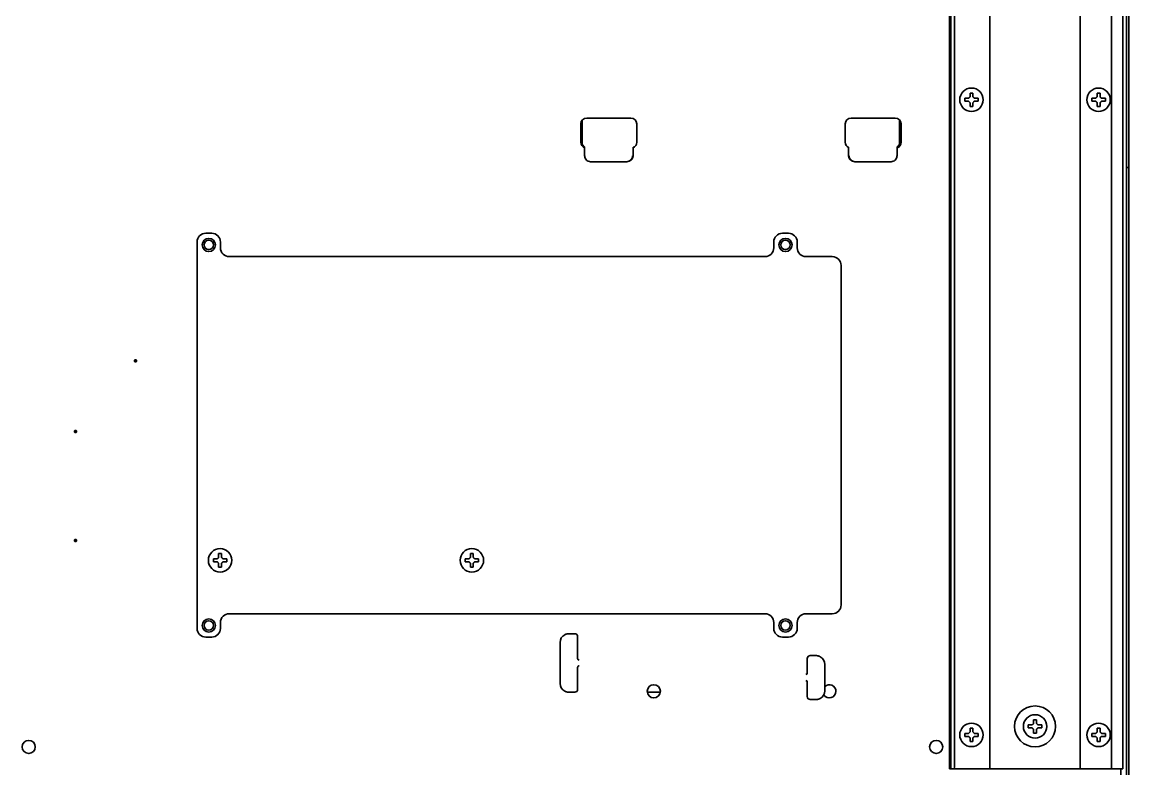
# Model space of a CAD drawing. Extents: x 53 to 4125, y 6244 to 9910.
# Drawn here: x 2587 to 2965.1, y 9189.9 to 9445 of the extents above; entities that cross this region are included whole.
import ezdxf

# ---------------------------------------------------------------- set-up
doc = ezdxf.new("R2010")
doc.units = 0
doc.header["$LTSCALE"] = 5
doc.layers.add('1', color=7, linetype='CONTINUOUS', true_color=0xffffff)

msp = doc.modelspace()

# ---------------------------------------------------------------- linework, layer by layer
at = {"layer": '1', "color": 7, "linetype": 'Continuous', "lineweight": 35}
for p, q in [((2964.28, 9738.34), (2964.28, 9098.49)), ((2965.08, 9397.39), (2965.08, 9738.29)), ((2903.85, 9647.09), (2903.85, 9189.89)), ((2904.31, 9645.09), (2904.31, 9191.89)), ((2905.5, 9645.09), (2905.5, 9191.89)), ((2917.58, 9189.89), (2917.58, 9647.09)), ((2948.48, 9189.89), (2948.48, 9647.09)), ((2959.11, 9647.09), (2959.11, 9189.89)), ((2963.05, 9189.89), (2963.05, 9647.09)), ((2909.01, 9418.49), (2909.01, 9418.99)), ((2909.01, 9417.99), (2909.01, 9418.49)), ((2913.61, 9418.99), (2913.61, 9418.49)), ((2913.61, 9418.49), (2913.61, 9417.99)), ((2952.44, 9418.49), (2952.44, 9418.99)), ((2952.44, 9417.99), (2952.44, 9418.49)), ((2957.04, 9418.99), (2957.04, 9418.49)), ((2957.04, 9418.49), (2957.04, 9417.99)), ((2777.88, 9403.95), (2777.88, 9410.25)), ((2778.28, 9411.45), (2778.28, 9403.22)), ((2779.88, 9412.25), (2794.98, 9412.25)), ((2796.98, 9410.25), (2796.98, 9403.95)), ((2868.18, 9403.95), (2868.18, 9410.25)), ((2870.18, 9412.25), (2885.28, 9412.25)), ((2886.77, 9403.22), (2886.77, 9411.58)), ((2887.28, 9410.25), (2887.28, 9403.95)), ((2778.28, 9403.22), (2779.15, 9402.35)), ((2796.3, 9402.45), (2795.79, 9402.35)), ((2869.26, 9402.35), (2868.88, 9402.42)), ((2886.77, 9403.22), (2885.9, 9402.35)), ((2779.16, 9401.85), (2779.16, 9400.86)), ((2779.17, 9399.98), (2779.17, 9399.38)), ((2779.39, 9398.47), (2779.41, 9398.43)), ((2795.7, 9399.38), (2795.73, 9399.98)), ((2795.74, 9401.85), (2795.74, 9400.86)), ((2869.31, 9400.86), (2869.31, 9401.85)), ((2869.32, 9399.98), (2869.35, 9399.38)), ((2885.64, 9398.43), (2885.66, 9398.47)), ((2885.88, 9399.38), (2885.88, 9399.98)), ((2885.89, 9400.86), (2885.89, 9401.85)), ((2781.2, 9397.32), (2793.56, 9397.32)), ((2794.3, 9397.47), (2794.35, 9397.49)), ((2870.7, 9397.49), (2870.75, 9397.47)), ((2871.49, 9397.32), (2883.85, 9397.32)), ((2965.08, 9395.39), (2964.28, 9395.39)), ((2964.28, 9395.39), (2965.08, 9395.39)), ((2965.08, 9397.39), (2965.08, 9395.39)), ((2965.08, 9395.39), (2965.08, 9393.39)), ((2965.08, 9081.49), (2965.08, 9393.39)), ((2651.78, 9372.89), (2649.78, 9372.89)), ((2848.78, 9372.89), (2846.78, 9372.89)), ((2646.78, 9237.89), (2646.78, 9369.89)), ((2654.78, 9367.89), (2654.78, 9369.89)), ((2843.78, 9369.89), (2843.78, 9367.89)), ((2851.78, 9367.89), (2851.78, 9369.89)), ((2840.78, 9364.89), (2657.78, 9364.89)), ((2863.78, 9364.89), (2854.78, 9364.89)), ((2866.78, 9245.89), (2866.78, 9361.89)), ((2652.35, 9261.14), (2652.35, 9261.64)), ((2652.35, 9260.64), (2652.35, 9261.14)), ((2656.95, 9261.64), (2656.95, 9261.14)), ((2656.95, 9261.14), (2656.95, 9260.64)), ((2738.35, 9261.14), (2738.35, 9261.64)), ((2738.35, 9260.64), (2738.35, 9261.14)), ((2742.95, 9261.64), (2742.95, 9261.14)), ((2742.95, 9261.14), (2742.95, 9260.64)), ((2654.78, 9237.89), (2654.78, 9239.89)), ((2657.78, 9242.89), (2840.78, 9242.89)), ((2843.78, 9239.89), (2843.78, 9237.89)), ((2851.78, 9237.89), (2851.78, 9239.89)), ((2854.78, 9242.89), (2863.78, 9242.89)), ((2774.28, 9236.08), (2773.78, 9236.08)), ((2774.28, 9236.08), (2775.78, 9236.08)), ((2649.78, 9234.89), (2651.78, 9234.89)), ((2770.78, 9219.08), (2770.78, 9233.08)), ((2776.78, 9235.08), (2776.78, 9227.58)), ((2846.78, 9234.89), (2848.78, 9234.89)), ((2856.21, 9228.58), (2857.71, 9228.58)), ((2858.21, 9228.58), (2857.71, 9228.58)), ((2776.78, 9224.58), (2776.78, 9217.08)), ((2855.21, 9222.44), (2855.21, 9227.58)), ((2861.21, 9225.58), (2861.21, 9216.58)), ((2855.21, 9214.58), (2855.21, 9219.73)), ((2773.78, 9216.08), (2774.28, 9216.08)), ((2775.78, 9216.08), (2774.28, 9216.08)), ((2800.55, 9216.08), (2805, 9216.08)), ((2857.71, 9213.58), (2856.21, 9213.58)), ((2857.71, 9213.58), (2858.21, 9213.58)), ((2909.01, 9201.49), (2909.01, 9201.99)), ((2913.61, 9201.99), (2913.61, 9201.49)), ((2930.73, 9204.39), (2930.73, 9204.89)), ((2930.73, 9203.89), (2930.73, 9204.39)), ((2935.33, 9204.89), (2935.33, 9204.39)), ((2935.33, 9204.39), (2935.33, 9203.89)), ((2952.44, 9201.49), (2952.44, 9201.99)), ((2957.04, 9201.99), (2957.04, 9201.49)), ((2909.01, 9200.99), (2909.01, 9201.49)), ((2913.61, 9201.49), (2913.61, 9200.99)), ((2952.44, 9200.99), (2952.44, 9201.49)), ((2957.04, 9201.49), (2957.04, 9200.99)), ((2903.86, 9189.89), (2903.85, 9189.89)), ((2903.86, 9189.89), (2904.17, 9189.89)), ((2905.36, 9189.89), (2904.17, 9189.89)), ((2906.05, 9189.89), (2905.36, 9189.89)), ((2916.58, 9189.89), (2906.05, 9189.89)), ((2917.58, 9189.89), (2916.58, 9189.89)), ((2919.78, 9189.89), (2917.58, 9189.89)), ((2946.28, 9189.89), (2919.78, 9189.89)), ((2948.48, 9189.89), (2946.28, 9189.89)), ((2949.48, 9189.89), (2948.48, 9189.89)), ((2959.11, 9189.89), (2949.48, 9189.89)), ((2959.29, 9189.89), (2959.11, 9189.89)), ((2959.29, 9189.89), (2962.83, 9189.89)), ((2962.28, 9098.19), (2962.28, 9189.89)), ((2963.05, 9189.89), (2962.83, 9189.89))]:
    msp.add_line(p, q, dxfattribs=at)
for centre, radius in [((2911.31, 9418.49), 4), ((2954.74, 9418.49), 4), ((2650.78, 9368.89), 2.25), ((2650.78, 9368.89), 1.6), ((2847.78, 9368.89), 2.25), ((2847.78, 9368.89), 1.6), ((2654.65, 9261.14), 4), ((2740.65, 9261.14), 4), ((2650.78, 9238.89), 2.25), ((2650.78, 9238.89), 1.6), ((2847.78, 9238.89), 2.25), ((2847.78, 9238.89), 1.6), ((2802.78, 9216.39), 2.25), ((2933.03, 9204.39), 7), ((2933.03, 9204.39), 4), ((2911.31, 9201.49), 4), ((2954.74, 9201.49), 4), ((2589.28, 9197.39), 2.25), ((2899.28, 9197.39), 2.25)]:
    msp.add_circle(centre, radius, dxfattribs=at)
for centre, radius, start, end in [((2779.88, 9410.25), 2, 90, 180), ((2794.98, 9410.25), 2, 0, 90), ((2870.18, 9410.25), 2, 90, 180), ((2885.28, 9410.25), 2, 0, 90), ((2779.88, 9403.95), 2, 180, 249.0863), ((2794.98, 9403.95), 2, 292.7981, 0), ((2870.18, 9403.95), 2, 180, 243.9703), ((2885.28, 9403.95), 2, 287.8678, 0), ((2649.78, 9369.89), 3, 90, 180), ((2651.78, 9369.89), 3, 0, 90), ((2846.78, 9369.89), 3, 90, 180), ((2848.78, 9369.89), 3, 0, 90), ((2657.78, 9367.89), 3, 180, 270), ((2840.78, 9367.89), 3, 270, 0), ((2854.78, 9367.89), 3, 180, 270), ((2863.78, 9361.89), 3, 0, 90), ((2863.78, 9245.89), 3, 270, 0), ((2657.78, 9239.89), 3, 90, 180), ((2840.78, 9239.89), 3, 0, 90), ((2854.78, 9239.89), 3, 90, 180), ((2649.78, 9237.89), 3, 180, 270), ((2651.78, 9237.89), 3, 270, 0), ((2775.78, 9235.08), 1, 0, 90), ((2846.78, 9237.89), 3, 180, 270), ((2848.78, 9237.89), 3, 270, 0), ((2773.78, 9233.08), 3, 118.4197, 180), ((2856.21, 9227.58), 1, 90, 180), ((2858.21, 9225.58), 3, 0, 61.5803), ((2777.28, 9227.58), 0.5, 180, 232.4484), ((2777.28, 9224.58), 0.5, 127.5516, 180), ((2777.28, 9227.58), 0.5, 232.4484, 270), ((2777.28, 9224.58), 0.5, 90, 127.5516), ((2854.71, 9222.58), 0.5, 270, 0), ((2773.78, 9219.08), 3, 180, 241.5803), ((2775.78, 9217.08), 1, 270, 0), ((2854.71, 9219.58), 0.5, 0, 90), ((2862.78, 9216.39), 2.25, 0, 134.1731), ((2856.21, 9214.58), 1, 180, 270), ((2858.21, 9216.58), 3, 298.4197, 0), ((2862.78, 9216.39), 2.25, 212.0794, 0)]:
    msp.add_arc(centre, radius, start, end, dxfattribs=at)
for centre, major_axis, ratio, start_param, end_param in [((2779.15, 9401.85), (0, -0.5), 0.017455, 1.570796, 3.124139), ((2795.79, 9401.85), (0, -0.5), 0.087489, 3.159046, 4.712389), ((2869.26, 9401.85), (0, -0.5), 0.087489, 1.570796, 3.124139), ((2885.9, 9401.85), (0, -0.5), 0.017455, 3.159046, 4.712389), ((2779.2, 9400.86), (0, -2), 0.017455, 4.712389, 5.168912), ((2781.17, 9399.38), (0.49, -1.98), 0.980177, 4.473906, 4.937741), ((2781.2, 9399.32), (0.89, -1.79), 0.999619, 4.248559, 5.819964), ((2793.56, 9399.32), (-1.86, -0.74), 0.997787, 1.189503, 2.763341), ((2793.69, 9399.38), (-1.25, -1.65), 0.952765, 1.007301, 2.199828), ((2795.57, 9400.86), (0, -2), 0.087489, 1.114274, 1.570796), ((2869.48, 9400.86), (0, -2), 0.087489, 4.712389, 5.168912), ((2871.36, 9399.38), (1.25, -1.65), 0.952765, 4.083357, 5.275884), ((2871.49, 9399.32), (1.86, -0.74), 0.997787, 3.519844, 5.093682), ((2883.85, 9399.32), (-0.89, -1.79), 0.999619, 0.463221, 2.034627), ((2883.88, 9399.38), (-0.49, -1.98), 0.980177, 1.345444, 1.809279), ((2885.85, 9400.86), (0, -2), 0.017455, 1.114274, 1.570796), ((2904.17, 9191.89), (0, -2), 0.069756, 0, 1.570796), ((2905.36, 9191.89), (0, 2), 0.069756, 3.141593, 4.712389)]:
    msp.add_ellipse(centre, major_axis=major_axis, ratio=ratio, start_param=start_param, end_param=end_param, dxfattribs=at)
for points, knots in [([(2909.01, 9418.99), (2909.22, 9418.99), (2909.43, 9418.99), (2909.75, 9418.99), (2909.86, 9418.99), (2910.08, 9418.99), (2910.2, 9418.99), (2910.31, 9418.99)], [0, 0, 0, 0, 0.5, 0.5, 0.75, 0.75, 1, 1, 1, 1]), ([(2910.81, 9416.19), (2910.81, 9416.4), (2910.81, 9416.61), (2910.81, 9416.93), (2910.81, 9417.04), (2910.81, 9417.26), (2910.81, 9417.38), (2910.81, 9417.49)], [0, 0, 0, 0, 0.5, 0.5, 0.75, 0.75, 1, 1, 1, 1]), ([(2911.81, 9420.79), (2911.81, 9420.59), (2911.81, 9420.38), (2911.81, 9420.06), (2911.81, 9419.95), (2911.81, 9419.72), (2911.81, 9419.61), (2911.81, 9419.49)], [0, 0, 0, 0, 0.5, 0.5, 0.75, 0.75, 1, 1, 1, 1]), ([(2913.61, 9417.99), (2913.41, 9417.99), (2913.2, 9417.99), (2912.88, 9417.99), (2912.77, 9417.99), (2912.54, 9417.99), (2912.43, 9417.99), (2912.31, 9417.99)], [0, 0, 0, 0, 0.5, 0.5, 0.75, 0.75, 1, 1, 1, 1]), ([(2952.44, 9418.99), (2952.64, 9418.99), (2952.85, 9418.99), (2953.18, 9418.99), (2953.29, 9418.99), (2953.51, 9418.99), (2953.62, 9418.99), (2953.74, 9418.99)], [0, 0, 0, 0, 0.5, 0.5, 0.75, 0.75, 1, 1, 1, 1]), ([(2954.24, 9416.19), (2954.24, 9416.4), (2954.24, 9416.61), (2954.24, 9416.93), (2954.24, 9417.04), (2954.24, 9417.26), (2954.24, 9417.38), (2954.24, 9417.49)], [0, 0, 0, 0, 0.5, 0.5, 0.75, 0.75, 1, 1, 1, 1]), ([(2955.24, 9420.79), (2955.24, 9420.59), (2955.24, 9420.38), (2955.24, 9420.06), (2955.24, 9419.95), (2955.24, 9419.72), (2955.24, 9419.61), (2955.24, 9419.49)], [0, 0, 0, 0, 0.5, 0.5, 0.75, 0.75, 1, 1, 1, 1]), ([(2957.04, 9417.99), (2956.83, 9417.99), (2956.62, 9417.99), (2956.3, 9417.99), (2956.19, 9417.99), (2955.97, 9417.99), (2955.85, 9417.99), (2955.74, 9417.99)], [0, 0, 0, 0, 0.5, 0.5, 0.75, 0.75, 1, 1, 1, 1]), ([(2655.15, 9263.44), (2655.15, 9263.24), (2655.15, 9263.03), (2655.15, 9262.7), (2655.15, 9262.59), (2655.15, 9262.37), (2655.15, 9262.26), (2655.15, 9262.14)], [0, 0, 0, 0, 0.5, 0.5, 0.75, 0.75, 1, 1, 1, 1]), ([(2741.15, 9263.44), (2741.15, 9263.24), (2741.15, 9263.03), (2741.15, 9262.7), (2741.15, 9262.59), (2741.15, 9262.37), (2741.15, 9262.26), (2741.15, 9262.14)], [0, 0, 0, 0, 0.5, 0.5, 0.75, 0.75, 1, 1, 1, 1]), ([(2652.35, 9261.64), (2652.55, 9261.64), (2652.76, 9261.64), (2653.09, 9261.64), (2653.2, 9261.64), (2653.42, 9261.64), (2653.53, 9261.64), (2653.65, 9261.64)], [0, 0, 0, 0, 0.5, 0.5, 0.75, 0.75, 1, 1, 1, 1]), ([(2654.15, 9258.84), (2654.15, 9259.04), (2654.15, 9259.25), (2654.15, 9259.58), (2654.15, 9259.69), (2654.15, 9259.91), (2654.15, 9260.03), (2654.15, 9260.14)], [0, 0, 0, 0, 0.5, 0.5, 0.75, 0.75, 1, 1, 1, 1]), ([(2656.95, 9260.64), (2656.75, 9260.64), (2656.54, 9260.64), (2656.21, 9260.64), (2656.1, 9260.64), (2655.88, 9260.64), (2655.77, 9260.64), (2655.65, 9260.64)], [0, 0, 0, 0, 0.5, 0.5, 0.75, 0.75, 1, 1, 1, 1]), ([(2738.35, 9261.64), (2738.55, 9261.64), (2738.76, 9261.64), (2739.09, 9261.64), (2739.2, 9261.64), (2739.42, 9261.64), (2739.53, 9261.64), (2739.65, 9261.64)], [0, 0, 0, 0, 0.5, 0.5, 0.75, 0.75, 1, 1, 1, 1]), ([(2740.15, 9258.84), (2740.15, 9259.04), (2740.15, 9259.25), (2740.15, 9259.58), (2740.15, 9259.69), (2740.15, 9259.91), (2740.15, 9260.03), (2740.15, 9260.14)], [0, 0, 0, 0, 0.5, 0.5, 0.75, 0.75, 1, 1, 1, 1]), ([(2742.95, 9260.64), (2742.75, 9260.64), (2742.54, 9260.64), (2742.21, 9260.64), (2742.1, 9260.64), (2741.88, 9260.64), (2741.77, 9260.64), (2741.65, 9260.64)], [0, 0, 0, 0, 0.5, 0.5, 0.75, 0.75, 1, 1, 1, 1]), ([(2772.35, 9235.72), (2772.4, 9235.75), (2772.46, 9235.78), (2772.58, 9235.83), (2772.63, 9235.86), (2772.72, 9235.89), (2772.75, 9235.9), (2772.81, 9235.92), (2772.9, 9235.95), (2772.99, 9235.98), (2773.17, 9236.02), (2773.29, 9236.05), (2773.44, 9236.06), (2773.47, 9236.07), (2773.53, 9236.07), (2773.56, 9236.08), (2773.62, 9236.08), (2773.65, 9236.08), (2773.71, 9236.08), (2773.74, 9236.08), (2773.78, 9236.08)], [0, 0, 0, 0, 0.125, 0.125, 0.25, 0.25, 0.3125, 0.3125, 0.375, 0.5, 0.5, 0.75, 0.75, 0.8125, 0.8125, 0.875, 0.875, 0.9375, 0.9375, 1, 1, 1, 1]), ([(2858.21, 9228.58), (2858.24, 9228.58), (2858.27, 9228.58), (2858.33, 9228.58), (2858.36, 9228.58), (2858.45, 9228.57), (2858.51, 9228.57), (2858.69, 9228.55), (2858.81, 9228.52), (2858.99, 9228.48), (2859.05, 9228.46), (2859.14, 9228.43), (2859.17, 9228.42), (2859.23, 9228.4), (2859.26, 9228.39), (2859.35, 9228.36), (2859.41, 9228.33), (2859.52, 9228.28), (2859.58, 9228.25), (2859.64, 9228.22)], [0, 0, 0, 0, 0.0625, 0.0625, 0.125, 0.125, 0.25, 0.25, 0.5, 0.5, 0.625, 0.625, 0.6875, 0.6875, 0.75, 0.75, 0.875, 0.875, 1, 1, 1, 1]), ([(2773.78, 9216.08), (2773.74, 9216.08), (2773.71, 9216.08), (2773.65, 9216.09), (2773.62, 9216.09), (2773.53, 9216.09), (2773.47, 9216.1), (2773.29, 9216.12), (2773.17, 9216.14), (2772.99, 9216.19), (2772.9, 9216.21), (2772.81, 9216.24), (2772.75, 9216.26), (2772.72, 9216.27), (2772.64, 9216.31), (2772.58, 9216.33), (2772.46, 9216.39), (2772.4, 9216.41), (2772.35, 9216.44)], [0, 0, 0, 0, 0.0625, 0.0625, 0.125, 0.125, 0.25, 0.25, 0.5, 0.5, 0.625, 0.6875, 0.6875, 0.75, 0.75, 0.875, 0.875, 1, 1, 1, 1]), ([(2859.64, 9213.94), (2859.58, 9213.91), (2859.52, 9213.89), (2859.41, 9213.83), (2859.35, 9213.81), (2859.26, 9213.77), (2859.23, 9213.76), (2859.17, 9213.74), (2859.14, 9213.73), (2859.05, 9213.7), (2858.99, 9213.69), (2858.81, 9213.64), (2858.69, 9213.62), (2858.51, 9213.6), (2858.45, 9213.59), (2858.36, 9213.59), (2858.31, 9213.58), (2858.27, 9213.58), (2858.24, 9213.58), (2858.22, 9213.58), (2858.21, 9213.58)], [0, 0, 0, 0, 0.125, 0.125, 0.25, 0.25, 0.3125, 0.3125, 0.375, 0.375, 0.5, 0.5, 0.75, 0.75, 0.875, 0.875, 0.9375, 0.96875, 0.96875, 1, 1, 1, 1]), ([(2933.53, 9206.69), (2933.53, 9206.49), (2933.53, 9206.28), (2933.53, 9205.96), (2933.53, 9205.85), (2933.53, 9205.62), (2933.53, 9205.51), (2933.53, 9205.39)], [0, 0, 0, 0, 0.5, 0.5, 0.75, 0.75, 1, 1, 1, 1]), ([(2909.01, 9201.99), (2909.22, 9201.99), (2909.43, 9201.99), (2909.75, 9201.99), (2909.86, 9201.99), (2910.08, 9201.99), (2910.2, 9201.99), (2910.31, 9201.99)], [0, 0, 0, 0, 0.5, 0.5, 0.75, 0.75, 1, 1, 1, 1]), ([(2911.81, 9203.79), (2911.81, 9203.59), (2911.81, 9203.38), (2911.81, 9203.06), (2911.81, 9202.95), (2911.81, 9202.72), (2911.81, 9202.61), (2911.81, 9202.49)], [0, 0, 0, 0, 0.5, 0.5, 0.75, 0.75, 1, 1, 1, 1]), ([(2930.73, 9204.89), (2930.93, 9204.89), (2931.14, 9204.89), (2931.46, 9204.89), (2931.57, 9204.89), (2931.8, 9204.89), (2931.91, 9204.89), (2932.03, 9204.89)], [0, 0, 0, 0, 0.5, 0.5, 0.75, 0.75, 1, 1, 1, 1]), ([(2932.53, 9202.09), (2932.53, 9202.3), (2932.53, 9202.51), (2932.53, 9202.83), (2932.53, 9202.94), (2932.53, 9203.16), (2932.53, 9203.28), (2932.53, 9203.39)], [0, 0, 0, 0, 0.5, 0.5, 0.75, 0.75, 1, 1, 1, 1]), ([(2935.33, 9203.89), (2935.12, 9203.89), (2934.91, 9203.89), (2934.59, 9203.89), (2934.48, 9203.89), (2934.25, 9203.89), (2934.14, 9203.89), (2934.03, 9203.89)], [0, 0, 0, 0, 0.5, 0.5, 0.75, 0.75, 1, 1, 1, 1]), ([(2952.44, 9201.99), (2952.64, 9201.99), (2952.85, 9201.99), (2953.18, 9201.99), (2953.29, 9201.99), (2953.51, 9201.99), (2953.62, 9201.99), (2953.74, 9201.99)], [0, 0, 0, 0, 0.5, 0.5, 0.75, 0.75, 1, 1, 1, 1]), ([(2955.24, 9203.79), (2955.24, 9203.59), (2955.24, 9203.38), (2955.24, 9203.06), (2955.24, 9202.95), (2955.24, 9202.72), (2955.24, 9202.61), (2955.24, 9202.49)], [0, 0, 0, 0, 0.5, 0.5, 0.75, 0.75, 1, 1, 1, 1]), ([(2910.81, 9199.19), (2910.81, 9199.4), (2910.81, 9199.61), (2910.81, 9199.93), (2910.81, 9200.04), (2910.81, 9200.26), (2910.81, 9200.38), (2910.81, 9200.49)], [0, 0, 0, 0, 0.5, 0.5, 0.75, 0.75, 1, 1, 1, 1]), ([(2913.61, 9200.99), (2913.41, 9200.99), (2913.2, 9200.99), (2912.88, 9200.99), (2912.77, 9200.99), (2912.54, 9200.99), (2912.43, 9200.99), (2912.31, 9200.99)], [0, 0, 0, 0, 0.5, 0.5, 0.75, 0.75, 1, 1, 1, 1]), ([(2954.24, 9199.19), (2954.24, 9199.4), (2954.24, 9199.61), (2954.24, 9199.93), (2954.24, 9200.04), (2954.24, 9200.26), (2954.24, 9200.38), (2954.24, 9200.49)], [0, 0, 0, 0, 0.5, 0.5, 0.75, 0.75, 1, 1, 1, 1]), ([(2957.04, 9200.99), (2956.83, 9200.99), (2956.62, 9200.99), (2956.3, 9200.99), (2956.19, 9200.99), (2955.97, 9200.99), (2955.85, 9200.99), (2955.74, 9200.99)], [0, 0, 0, 0, 0.5, 0.5, 0.75, 0.75, 1, 1, 1, 1])]:
    msp.add_open_spline(points, degree=3, knots=knots, dxfattribs=at)
for points in [[(2910.31, 9417.99), (2910.26, 9417.99), (2910.15, 9417.99), (2909.99, 9417.99), (2909.83, 9417.99), (2909.67, 9417.99), (2909.52, 9417.99), (2909.37, 9417.99), (2909.2, 9417.99), (2909.08, 9417.99), (2909.01, 9417.99)], [(2910.31, 9418.99), (2910.34, 9419.02), (2910.38, 9419.06), (2910.46, 9419.14), (2910.53, 9419.21), (2910.6, 9419.28), (2910.67, 9419.35), (2910.74, 9419.42), (2910.79, 9419.47), (2910.81, 9419.49)], [(2910.81, 9417.49), (2910.79, 9417.52), (2910.74, 9417.57), (2910.66, 9417.64), (2910.59, 9417.72), (2910.52, 9417.79), (2910.45, 9417.86), (2910.38, 9417.92), (2910.34, 9417.97), (2910.31, 9417.99)], [(2910.81, 9419.49), (2910.81, 9419.55), (2910.81, 9419.66), (2910.81, 9419.82), (2910.81, 9419.98), (2910.81, 9420.13), (2910.81, 9420.28), (2910.81, 9420.44), (2910.81, 9420.61), (2910.81, 9420.73), (2910.81, 9420.79)], [(2910.81, 9420.79), (2910.98, 9420.79), (2911.31, 9420.79), (2911.65, 9420.79), (2911.81, 9420.79)], [(2911.81, 9419.49), (2911.84, 9419.47), (2911.89, 9419.42), (2911.96, 9419.34), (2912.04, 9419.27), (2912.11, 9419.2), (2912.18, 9419.13), (2912.24, 9419.06), (2912.29, 9419.02), (2912.31, 9418.99)], [(2912.31, 9417.99), (2912.29, 9417.97), (2912.24, 9417.92), (2912.17, 9417.85), (2912.1, 9417.78), (2912.03, 9417.71), (2911.96, 9417.64), (2911.88, 9417.56), (2911.84, 9417.52), (2911.81, 9417.49)], [(2911.81, 9417.49), (2911.81, 9417.44), (2911.81, 9417.33), (2911.81, 9417.17), (2911.81, 9417.01), (2911.81, 9416.86), (2911.81, 9416.7), (2911.81, 9416.55), (2911.81, 9416.38), (2911.81, 9416.26), (2911.81, 9416.19)], [(2912.31, 9418.99), (2912.37, 9418.99), (2912.48, 9418.99), (2912.64, 9418.99), (2912.8, 9418.99), (2912.95, 9418.99), (2913.1, 9418.99), (2913.26, 9418.99), (2913.43, 9418.99), (2913.55, 9418.99), (2913.61, 9418.99)], [(2953.74, 9417.99), (2953.68, 9417.99), (2953.58, 9417.99), (2953.41, 9417.99), (2953.25, 9417.99), (2953.1, 9417.99), (2952.95, 9417.99), (2952.79, 9417.99), (2952.62, 9417.99), (2952.5, 9417.99), (2952.44, 9417.99)], [(2953.74, 9418.99), (2953.76, 9419.02), (2953.81, 9419.06), (2953.88, 9419.14), (2953.95, 9419.21), (2954.02, 9419.28), (2954.09, 9419.35), (2954.17, 9419.42), (2954.21, 9419.47), (2954.24, 9419.49)], [(2954.24, 9417.49), (2954.21, 9417.52), (2954.16, 9417.57), (2954.09, 9417.64), (2954.01, 9417.72), (2953.94, 9417.79), (2953.88, 9417.86), (2953.81, 9417.92), (2953.76, 9417.97), (2953.74, 9417.99)], [(2954.24, 9419.49), (2954.24, 9419.55), (2954.24, 9419.66), (2954.24, 9419.82), (2954.24, 9419.98), (2954.24, 9420.13), (2954.24, 9420.28), (2954.24, 9420.44), (2954.24, 9420.61), (2954.24, 9420.73), (2954.24, 9420.79)], [(2954.24, 9420.79), (2954.4, 9420.79), (2954.74, 9420.79), (2955.07, 9420.79), (2955.24, 9420.79)], [(2955.24, 9419.49), (2955.26, 9419.47), (2955.31, 9419.42), (2955.39, 9419.34), (2955.46, 9419.27), (2955.53, 9419.2), (2955.6, 9419.13), (2955.67, 9419.06), (2955.71, 9419.02), (2955.74, 9418.99)], [(2955.74, 9417.99), (2955.71, 9417.97), (2955.67, 9417.92), (2955.59, 9417.85), (2955.52, 9417.78), (2955.45, 9417.71), (2955.38, 9417.64), (2955.31, 9417.56), (2955.26, 9417.52), (2955.24, 9417.49)], [(2955.24, 9417.49), (2955.24, 9417.44), (2955.24, 9417.33), (2955.24, 9417.17), (2955.24, 9417.01), (2955.24, 9416.86), (2955.24, 9416.7), (2955.24, 9416.55), (2955.24, 9416.38), (2955.24, 9416.26), (2955.24, 9416.19)], [(2955.74, 9418.99), (2955.79, 9418.99), (2955.9, 9418.99), (2956.06, 9418.99), (2956.22, 9418.99), (2956.38, 9418.99), (2956.53, 9418.99), (2956.68, 9418.99), (2956.85, 9418.99), (2956.97, 9418.99), (2957.04, 9418.99)], [(2911.81, 9416.19), (2911.65, 9416.19), (2911.31, 9416.19), (2910.98, 9416.19), (2910.81, 9416.19)], [(2955.24, 9416.19), (2955.07, 9416.19), (2954.74, 9416.19), (2954.4, 9416.19), (2954.24, 9416.19)], [(2654.15, 9262.14), (2654.15, 9262.2), (2654.15, 9262.3), (2654.15, 9262.46), (2654.15, 9262.62), (2654.15, 9262.78), (2654.15, 9262.93), (2654.15, 9263.09), (2654.15, 9263.25), (2654.15, 9263.38), (2654.15, 9263.44)], [(2654.15, 9263.44), (2654.32, 9263.44), (2654.65, 9263.44), (2654.98, 9263.44), (2655.15, 9263.44)], [(2740.15, 9262.14), (2740.15, 9262.2), (2740.15, 9262.3), (2740.15, 9262.46), (2740.15, 9262.62), (2740.15, 9262.78), (2740.15, 9262.93), (2740.15, 9263.09), (2740.15, 9263.25), (2740.15, 9263.38), (2740.15, 9263.44)], [(2740.15, 9263.44), (2740.32, 9263.44), (2740.65, 9263.44), (2740.98, 9263.44), (2741.15, 9263.44)], [(2653.65, 9260.64), (2653.6, 9260.64), (2653.49, 9260.64), (2653.33, 9260.64), (2653.17, 9260.64), (2653.01, 9260.64), (2652.86, 9260.64), (2652.7, 9260.64), (2652.54, 9260.64), (2652.41, 9260.64), (2652.35, 9260.64)], [(2653.65, 9261.64), (2653.67, 9261.66), (2653.72, 9261.71), (2653.79, 9261.78), (2653.86, 9261.86), (2653.94, 9261.93), (2654.01, 9262), (2654.08, 9262.07), (2654.13, 9262.12), (2654.15, 9262.14)], [(2654.15, 9260.14), (2654.12, 9260.17), (2654.07, 9260.22), (2654, 9260.29), (2653.93, 9260.36), (2653.86, 9260.43), (2653.79, 9260.5), (2653.72, 9260.57), (2653.67, 9260.62), (2653.65, 9260.64)], [(2655.15, 9258.84), (2654.98, 9258.84), (2654.65, 9258.84), (2654.32, 9258.84), (2654.15, 9258.84)], [(2655.15, 9262.14), (2655.18, 9262.11), (2655.23, 9262.06), (2655.3, 9261.99), (2655.37, 9261.92), (2655.44, 9261.85), (2655.51, 9261.78), (2655.58, 9261.71), (2655.63, 9261.66), (2655.65, 9261.64)], [(2655.65, 9260.64), (2655.63, 9260.62), (2655.58, 9260.57), (2655.51, 9260.5), (2655.44, 9260.43), (2655.36, 9260.36), (2655.29, 9260.28), (2655.22, 9260.21), (2655.17, 9260.16), (2655.15, 9260.14)], [(2655.15, 9260.14), (2655.15, 9260.09), (2655.15, 9259.98), (2655.15, 9259.82), (2655.15, 9259.66), (2655.15, 9259.5), (2655.15, 9259.35), (2655.15, 9259.19), (2655.15, 9259.03), (2655.15, 9258.9), (2655.15, 9258.84)], [(2655.65, 9261.64), (2655.7, 9261.64), (2655.81, 9261.64), (2655.97, 9261.64), (2656.13, 9261.64), (2656.29, 9261.64), (2656.44, 9261.64), (2656.6, 9261.64), (2656.76, 9261.64), (2656.89, 9261.64), (2656.95, 9261.64)], [(2739.65, 9260.64), (2739.6, 9260.64), (2739.49, 9260.64), (2739.33, 9260.64), (2739.17, 9260.64), (2739.01, 9260.64), (2738.86, 9260.64), (2738.7, 9260.64), (2738.54, 9260.64), (2738.41, 9260.64), (2738.35, 9260.64)], [(2739.65, 9261.64), (2739.67, 9261.66), (2739.72, 9261.71), (2739.79, 9261.78), (2739.86, 9261.86), (2739.94, 9261.93), (2740.01, 9262), (2740.08, 9262.07), (2740.13, 9262.12), (2740.15, 9262.14)], [(2740.15, 9260.14), (2740.12, 9260.17), (2740.07, 9260.22), (2740, 9260.29), (2739.93, 9260.36), (2739.86, 9260.43), (2739.79, 9260.5), (2739.72, 9260.57), (2739.67, 9260.62), (2739.65, 9260.64)], [(2741.15, 9258.84), (2740.98, 9258.84), (2740.65, 9258.84), (2740.32, 9258.84), (2740.15, 9258.84)], [(2741.15, 9262.14), (2741.18, 9262.11), (2741.23, 9262.06), (2741.3, 9261.99), (2741.37, 9261.92), (2741.44, 9261.85), (2741.51, 9261.78), (2741.58, 9261.71), (2741.63, 9261.66), (2741.65, 9261.64)], [(2741.65, 9260.64), (2741.63, 9260.62), (2741.58, 9260.57), (2741.51, 9260.5), (2741.44, 9260.43), (2741.36, 9260.36), (2741.29, 9260.28), (2741.22, 9260.21), (2741.17, 9260.16), (2741.15, 9260.14)], [(2741.15, 9260.14), (2741.15, 9260.09), (2741.15, 9259.98), (2741.15, 9259.82), (2741.15, 9259.66), (2741.15, 9259.5), (2741.15, 9259.35), (2741.15, 9259.19), (2741.15, 9259.03), (2741.15, 9258.9), (2741.15, 9258.84)], [(2741.65, 9261.64), (2741.7, 9261.64), (2741.81, 9261.64), (2741.97, 9261.64), (2742.13, 9261.64), (2742.29, 9261.64), (2742.44, 9261.64), (2742.6, 9261.64), (2742.76, 9261.64), (2742.89, 9261.64), (2742.95, 9261.64)], [(2932.53, 9205.39), (2932.53, 9205.45), (2932.53, 9205.56), (2932.53, 9205.72), (2932.53, 9205.88), (2932.53, 9206.03), (2932.53, 9206.18), (2932.53, 9206.34), (2932.53, 9206.51), (2932.53, 9206.63), (2932.53, 9206.69)], [(2932.53, 9206.69), (2932.69, 9206.69), (2933.03, 9206.69), (2933.36, 9206.69), (2933.53, 9206.69)], [(2910.31, 9201.99), (2910.34, 9202.02), (2910.38, 9202.06), (2910.46, 9202.14), (2910.53, 9202.21), (2910.6, 9202.28), (2910.67, 9202.35), (2910.74, 9202.42), (2910.79, 9202.47), (2910.81, 9202.49)], [(2910.81, 9202.49), (2910.81, 9202.55), (2910.81, 9202.66), (2910.81, 9202.82), (2910.81, 9202.98), (2910.81, 9203.13), (2910.81, 9203.28), (2910.81, 9203.44), (2910.81, 9203.61), (2910.81, 9203.73), (2910.81, 9203.79)], [(2910.81, 9203.79), (2910.98, 9203.79), (2911.31, 9203.79), (2911.65, 9203.79), (2911.81, 9203.79)], [(2911.81, 9202.49), (2911.84, 9202.47), (2911.89, 9202.42), (2911.96, 9202.34), (2912.04, 9202.27), (2912.11, 9202.2), (2912.18, 9202.13), (2912.24, 9202.06), (2912.29, 9202.02), (2912.31, 9201.99)], [(2912.31, 9201.99), (2912.37, 9201.99), (2912.48, 9201.99), (2912.64, 9201.99), (2912.8, 9201.99), (2912.95, 9201.99), (2913.1, 9201.99), (2913.26, 9201.99), (2913.43, 9201.99), (2913.55, 9201.99), (2913.61, 9201.99)], [(2932.03, 9203.89), (2931.97, 9203.89), (2931.86, 9203.89), (2931.7, 9203.89), (2931.54, 9203.89), (2931.39, 9203.89), (2931.24, 9203.89), (2931.08, 9203.89), (2930.91, 9203.89), (2930.79, 9203.89), (2930.73, 9203.89)], [(2932.03, 9204.89), (2932.05, 9204.92), (2932.1, 9204.96), (2932.17, 9205.04), (2932.24, 9205.11), (2932.31, 9205.18), (2932.38, 9205.25), (2932.45, 9205.32), (2932.5, 9205.37), (2932.53, 9205.39)], [(2932.53, 9203.39), (2932.5, 9203.42), (2932.45, 9203.47), (2932.37, 9203.54), (2932.3, 9203.62), (2932.23, 9203.69), (2932.16, 9203.76), (2932.09, 9203.82), (2932.05, 9203.87), (2932.03, 9203.89)], [(2933.53, 9202.09), (2933.36, 9202.09), (2933.03, 9202.09), (2932.69, 9202.09), (2932.53, 9202.09)], [(2933.53, 9205.39), (2933.55, 9205.37), (2933.6, 9205.32), (2933.68, 9205.24), (2933.75, 9205.17), (2933.82, 9205.1), (2933.89, 9205.03), (2933.96, 9204.96), (2934, 9204.92), (2934.03, 9204.89)], [(2934.03, 9203.89), (2934, 9203.87), (2933.95, 9203.82), (2933.88, 9203.75), (2933.81, 9203.68), (2933.74, 9203.61), (2933.67, 9203.54), (2933.6, 9203.46), (2933.55, 9203.42), (2933.53, 9203.39)], [(2933.53, 9203.39), (2933.53, 9203.34), (2933.53, 9203.23), (2933.53, 9203.07), (2933.53, 9202.91), (2933.53, 9202.76), (2933.53, 9202.6), (2933.53, 9202.45), (2933.53, 9202.28), (2933.53, 9202.16), (2933.53, 9202.09)], [(2934.03, 9204.89), (2934.08, 9204.89), (2934.19, 9204.89), (2934.35, 9204.89), (2934.51, 9204.89), (2934.66, 9204.89), (2934.82, 9204.89), (2934.97, 9204.89), (2935.14, 9204.89), (2935.26, 9204.89), (2935.33, 9204.89)], [(2953.74, 9201.99), (2953.76, 9202.02), (2953.81, 9202.06), (2953.88, 9202.14), (2953.95, 9202.21), (2954.02, 9202.28), (2954.09, 9202.35), (2954.17, 9202.42), (2954.21, 9202.47), (2954.24, 9202.49)], [(2954.24, 9202.49), (2954.24, 9202.55), (2954.24, 9202.66), (2954.24, 9202.82), (2954.24, 9202.98), (2954.24, 9203.13), (2954.24, 9203.28), (2954.24, 9203.44), (2954.24, 9203.61), (2954.24, 9203.73), (2954.24, 9203.79)], [(2954.24, 9203.79), (2954.4, 9203.79), (2954.74, 9203.79), (2955.07, 9203.79), (2955.24, 9203.79)], [(2955.24, 9202.49), (2955.26, 9202.47), (2955.31, 9202.42), (2955.39, 9202.34), (2955.46, 9202.27), (2955.53, 9202.2), (2955.6, 9202.13), (2955.67, 9202.06), (2955.71, 9202.02), (2955.74, 9201.99)], [(2955.74, 9201.99), (2955.79, 9201.99), (2955.9, 9201.99), (2956.06, 9201.99), (2956.22, 9201.99), (2956.38, 9201.99), (2956.53, 9201.99), (2956.68, 9201.99), (2956.85, 9201.99), (2956.97, 9201.99), (2957.04, 9201.99)], [(2910.31, 9200.99), (2910.26, 9200.99), (2910.15, 9200.99), (2909.99, 9200.99), (2909.83, 9200.99), (2909.67, 9200.99), (2909.52, 9200.99), (2909.37, 9200.99), (2909.2, 9200.99), (2909.08, 9200.99), (2909.01, 9200.99)], [(2910.81, 9200.49), (2910.79, 9200.52), (2910.74, 9200.57), (2910.66, 9200.64), (2910.59, 9200.72), (2910.52, 9200.79), (2910.45, 9200.86), (2910.38, 9200.92), (2910.34, 9200.97), (2910.31, 9200.99)], [(2911.81, 9199.19), (2911.65, 9199.19), (2911.31, 9199.19), (2910.98, 9199.19), (2910.81, 9199.19)], [(2912.31, 9200.99), (2912.29, 9200.97), (2912.24, 9200.92), (2912.17, 9200.85), (2912.1, 9200.78), (2912.03, 9200.71), (2911.96, 9200.64), (2911.88, 9200.56), (2911.84, 9200.52), (2911.81, 9200.49)], [(2911.81, 9200.49), (2911.81, 9200.44), (2911.81, 9200.33), (2911.81, 9200.17), (2911.81, 9200.01), (2911.81, 9199.86), (2911.81, 9199.7), (2911.81, 9199.55), (2911.81, 9199.38), (2911.81, 9199.26), (2911.81, 9199.19)], [(2953.74, 9200.99), (2953.68, 9200.99), (2953.58, 9200.99), (2953.41, 9200.99), (2953.25, 9200.99), (2953.1, 9200.99), (2952.95, 9200.99), (2952.79, 9200.99), (2952.62, 9200.99), (2952.5, 9200.99), (2952.44, 9200.99)], [(2954.24, 9200.49), (2954.21, 9200.52), (2954.16, 9200.57), (2954.09, 9200.64), (2954.01, 9200.72), (2953.94, 9200.79), (2953.88, 9200.86), (2953.81, 9200.92), (2953.76, 9200.97), (2953.74, 9200.99)], [(2955.24, 9199.19), (2955.07, 9199.19), (2954.74, 9199.19), (2954.4, 9199.19), (2954.24, 9199.19)], [(2955.74, 9200.99), (2955.71, 9200.97), (2955.67, 9200.92), (2955.59, 9200.85), (2955.52, 9200.78), (2955.45, 9200.71), (2955.38, 9200.64), (2955.31, 9200.56), (2955.26, 9200.52), (2955.24, 9200.49)], [(2955.24, 9200.49), (2955.24, 9200.44), (2955.24, 9200.33), (2955.24, 9200.17), (2955.24, 9200.01), (2955.24, 9199.86), (2955.24, 9199.7), (2955.24, 9199.55), (2955.24, 9199.38), (2955.24, 9199.26), (2955.24, 9199.19)]]:
    msp.add_open_spline(points, degree=3, dxfattribs=at)
at = {"layer": '1', "color": 163, "linetype": 'Continuous', "lineweight": 70}
for p in [(2625.7, 9329.26), (2605.28, 9305.19), (2605.28, 9267.87)]:
    msp.add_point(p, dxfattribs=at)

doc.saveas('drawing.dxf')
